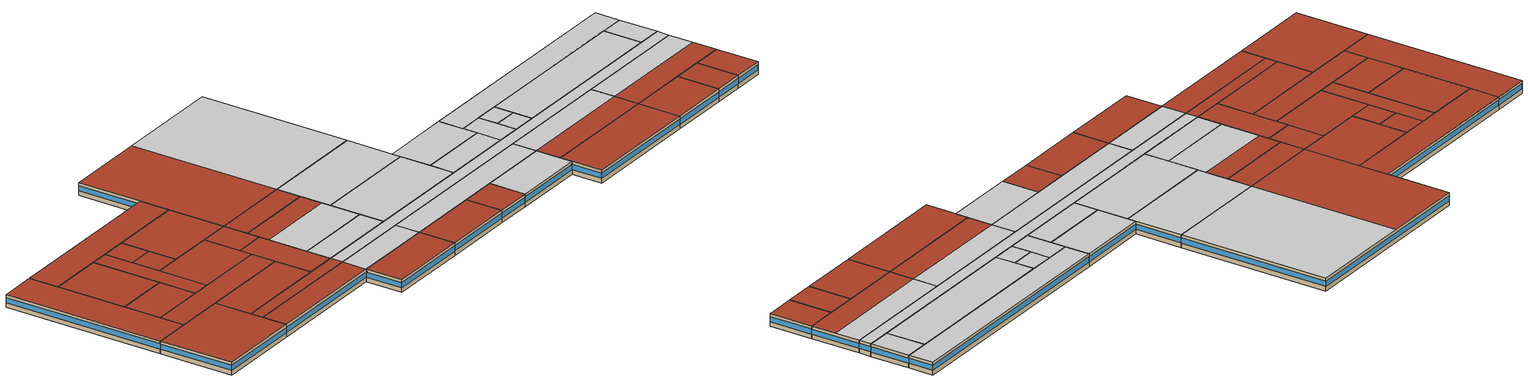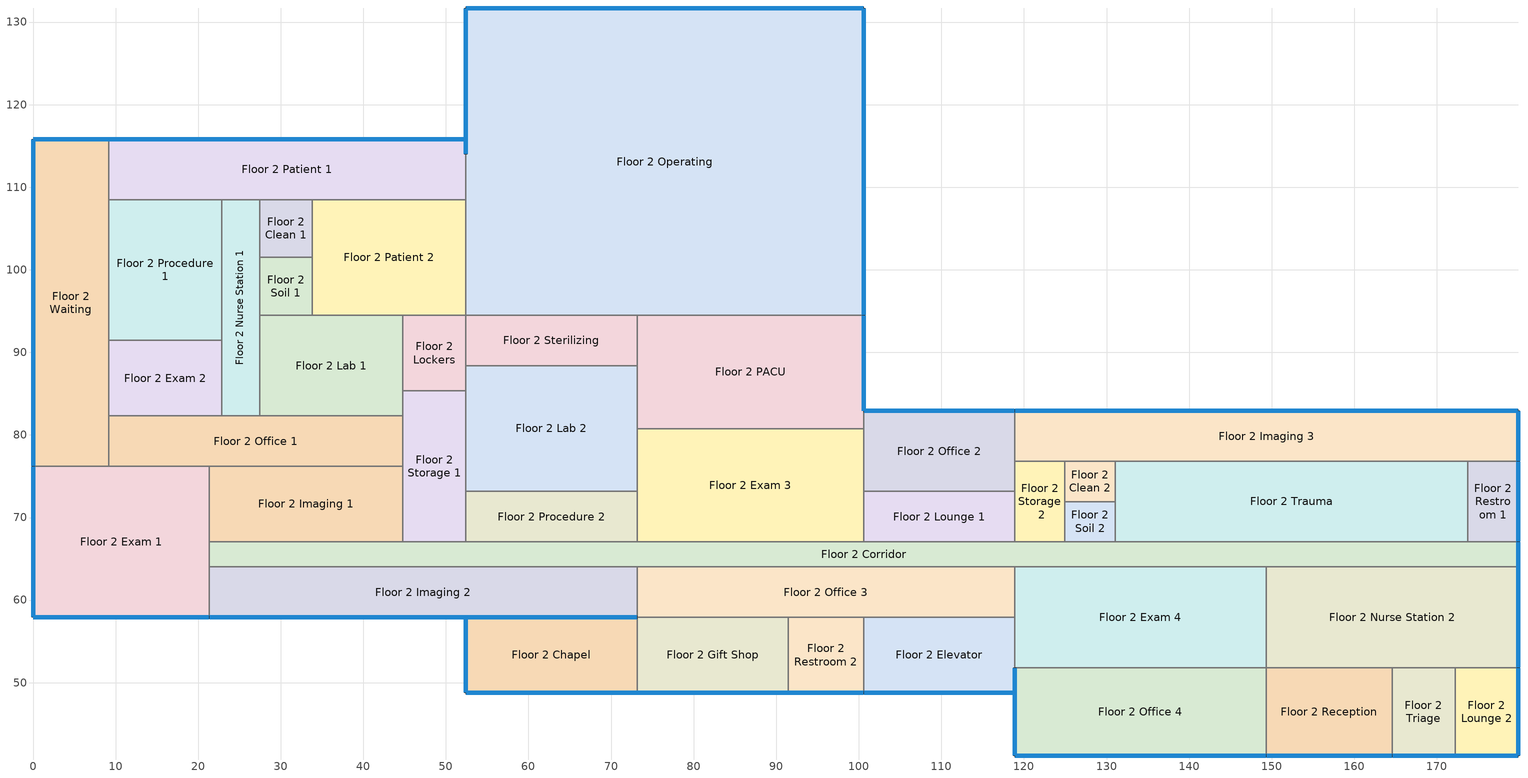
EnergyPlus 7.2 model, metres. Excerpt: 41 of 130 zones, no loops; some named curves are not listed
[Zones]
Floor 2 Chapel
 floor adiabatic (INT-FLOOR-TOPSIDE): 73.15,57.91 73.15,48.77 52.43,48.77 52.43,57.91 z3.05
 wall outside (Steel-Framed_R-13 + R-3.8 ci_Ext-wall): 52.43,57.91 52.43,48.77 73.15,48.77 z3.05:6.1
 wall adiabatic (Standard_Int-Wall): 73.15,48.77 73.15,57.91 52.43,57.91 z3.05:6.1
 window (std_window_UValue_3.237_SHGC_0.39_VT_0.495): 52.48,48.77 73.1,48.77 z4.15:5.37
 window (std_window_UValue_3.237_SHGC_0.39_VT_0.495_west): 52.43,57.86 52.43,48.82 z4.15:5.38
 roof outside (IEAD_R-15 ci_Roof): 52.43,57.91 52.43,48.77 73.15,48.77 73.15,57.91 z6.1
Floor 2 Clean 1
 floor adiabatic (INT-FLOOR-TOPSIDE): 33.83,108.51 33.83,101.5 27.43,101.5 27.43,108.51 z3.05
 wall adiabatic (Standard_Int-Wall): 33.83,108.51 27.43,108.51 27.43,101.5 33.83,101.5 33.83,108.51 z3.05:6.1
 roof outside (IEAD_R-15 ci_Roof): 27.43,108.51 27.43,101.5 33.83,101.5 33.83,108.51 z6.1
Floor 2 Clean 2
 floor adiabatic (INT-FLOOR-TOPSIDE): 131.06,76.81 131.06,71.93 124.97,71.93 124.97,76.81 z3.05
 wall adiabatic (Standard_Int-Wall): 131.06,76.81 124.97,76.81 124.97,71.93 131.06,71.93 131.06,76.81 z3.05:6.1
 ceiling adiabatic (INT-FLOOR-UNDERSIDE): 124.97,76.81 124.97,71.93 131.06,71.93 131.06,76.81 z6.1
Floor 2 Corridor
 floor adiabatic (INT-FLOOR-TOPSIDE): 179.83,67.06 179.83,64.01 21.34,64.01 21.34,67.06 z3.05
 wall outside (Steel-Framed_R-13 + R-3.8 ci_Ext-wall): 179.83,64.01 179.83,67.06 z3.05:6.1
 wall adiabatic (Standard_Int-Wall): 179.83,67.06 21.34,67.06 21.34,64.01 179.83,64.01 z3.05:6.1
 window (std_window_UValue_3.237_SHGC_0.39_VT_0.495_east): 179.83,64.06 179.83,67.01 z4.15:5.41
 ceiling adiabatic (INT-FLOOR-UNDERSIDE): 52.43,67.06 52.43,64.01 179.83,64.01 179.83,67.06 z6.1
 roof outside (IEAD_R-15 ci_Roof): 21.34,67.06 21.34,64.01 52.43,64.01 52.43,67.06 z6.1
Floor 2 Elevator
 floor adiabatic (INT-FLOOR-TOPSIDE): 118.87,57.91 118.87,48.77 100.58,48.77 100.58,57.91 z3.05
 wall outside (Steel-Framed_R-13 + R-3.8 ci_Ext-wall): 100.58,48.77 118.87,48.77 z3.05:6.1
 wall adiabatic (Standard_Int-Wall): 118.87,48.77 118.87,57.91 100.58,57.91 100.58,48.77 z3.05:6.1
 window (std_window_UValue_3.237_SHGC_0.39_VT_0.495): 100.63,48.77 118.82,48.77 z4.15:5.37
 ceiling adiabatic (INT-FLOOR-UNDERSIDE): 100.58,57.91 100.58,48.77 118.87,48.77 118.87,57.91 z6.1
Floor 2 Exam 1
 floor adiabatic (INT-FLOOR-TOPSIDE): 21.34,76.2 21.34,57.91 0,57.91 0,76.2 z3.05
 wall outside (Steel-Framed_R-13 + R-3.8 ci_Ext-wall): 0,76.2 0,57.91 21.34,57.91 z3.05:6.1
 wall adiabatic (Standard_Int-Wall): 21.34,57.91 21.34,76.2 0,76.2 z3.05:6.1
 window (std_window_UValue_3.237_SHGC_0.39_VT_0.495_west): 0,76.15 0,57.96 z4.15:5.37
 window (std_window_UValue_3.237_SHGC_0.39_VT_0.495): 0.05,57.91 21.29,57.91 z4.15:5.37
 roof outside (IEAD_R-15 ci_Roof): 0,76.2 0,57.91 21.34,57.91 21.34,76.2 z6.1
Floor 2 Exam 2
 floor adiabatic (INT-FLOOR-TOPSIDE): 22.86,91.44 22.86,82.3 9.14,82.3 9.14,91.44 z3.05
 wall adiabatic (Standard_Int-Wall): 22.86,82.3 22.86,91.44 9.14,91.44 9.14,82.3 22.86,82.3 z3.05:6.1
 roof outside (IEAD_R-15 ci_Roof): 9.14,91.44 9.14,82.3 22.86,82.3 22.86,91.44 z6.1
Floor 2 Exam 3
 floor adiabatic (INT-FLOOR-TOPSIDE): 100.58,80.77 100.58,67.06 73.15,67.06 73.15,80.77 z3.05
 wall adiabatic (Standard_Int-Wall): 73.15,67.06 100.58,67.06 100.58,80.77 73.15,80.77 73.15,67.06 z3.05:6.1
 ceiling adiabatic (INT-FLOOR-UNDERSIDE): 73.15,80.77 73.15,67.06 100.58,67.06 100.58,80.77 z6.1
Floor 2 Exam 4
 floor adiabatic (INT-FLOOR-TOPSIDE): 149.35,64.01 149.35,51.82 118.87,51.82 118.87,64.01 z3.05
 wall adiabatic (Standard_Int-Wall): 118.87,51.82 149.35,51.82 149.35,64.01 118.87,64.01 118.87,51.82 z3.05:6.1
 ceiling adiabatic (INT-FLOOR-UNDERSIDE): 118.87,64.01 118.87,57.91 149.35,57.91 149.35,64.01 z6.1
 roof outside (IEAD_R-15 ci_Roof): 118.87,57.91 118.87,51.82 149.35,51.82 149.35,57.91 z6.1
Floor 2 Gift Shop
 floor adiabatic (INT-FLOOR-TOPSIDE): 91.44,57.91 91.44,48.77 73.15,48.77 73.15,57.91 z3.05
 wall outside (Steel-Framed_R-13 + R-3.8 ci_Ext-wall): 73.15,48.77 91.44,48.77 z3.05:6.1
 wall adiabatic (Standard_Int-Wall): 91.44,48.77 91.44,57.91 73.15,57.91 73.15,48.77 z3.05:6.1
 window (std_window_UValue_3.237_SHGC_0.39_VT_0.495): 73.2,48.77 91.39,48.77 z4.15:5.37
 roof outside (IEAD_R-15 ci_Roof): 73.15,57.91 73.15,48.77 91.44,48.77 91.44,57.91 z6.1
Floor 2 Imaging 1
 floor adiabatic (INT-FLOOR-TOPSIDE): 44.81,76.2 44.81,67.06 21.34,67.06 21.34,76.2 z3.05
 wall adiabatic (Standard_Int-Wall): 21.34,67.06 44.81,67.06 44.81,76.2 21.34,76.2 21.34,67.06 z3.05:6.1
 roof outside (IEAD_R-15 ci_Roof): 21.34,76.2 21.34,67.06 44.81,67.06 44.81,76.2 z6.1
Floor 2 Imaging 2
 floor adiabatic (INT-FLOOR-TOPSIDE): 73.15,64.01 73.15,57.91 21.34,57.91 21.34,64.01 z3.05
 wall outside (Steel-Framed_R-13 + R-3.8 ci_Ext-wall): 21.34,57.91 73.15,57.91 z3.05:6.1
 wall adiabatic (Standard_Int-Wall): 73.15,57.91 73.15,64.01 21.34,64.01 21.34,57.91 z3.05:6.1
 window (std_window_UValue_3.237_SHGC_0.39_VT_0.495): 21.39,57.91 73.1,57.91 z4.15:5.37
 ceiling adiabatic (INT-FLOOR-UNDERSIDE): 52.43,64.01 52.43,57.91 73.15,57.91 73.15,64.01 z6.1
 roof outside (IEAD_R-15 ci_Roof): 21.34,64.01 21.34,57.91 52.43,57.91 52.43,64.01 z6.1
Floor 2 Imaging 3
 floor adiabatic (INT-FLOOR-TOPSIDE): 179.83,82.91 179.83,76.81 118.87,76.81 118.87,82.91 z3.05
 wall outside (Steel-Framed_R-13 + R-3.8 ci_Ext-wall): 179.83,76.81 179.83,82.91 118.87,82.91 z3.05:6.1
 wall adiabatic (Standard_Int-Wall): 118.87,82.91 118.87,76.81 179.83,76.81 z3.05:6.1
 window (std_window_UValue_3.237_SHGC_0.49_VT_0.622): 179.78,82.91 118.92,82.91 z4.15:5.37
 window (std_window_UValue_3.237_SHGC_0.39_VT_0.495_east): 179.83,76.86 179.83,82.86 z4.15:5.39
 ceiling adiabatic (INT-FLOOR-UNDERSIDE): 118.87,82.91 118.87,76.81 179.83,76.81 179.83,82.91 z6.1
Floor 2 Lab 1
 floor adiabatic (INT-FLOOR-TOPSIDE): 44.81,94.49 44.81,82.3 27.43,82.3 27.43,94.49 z3.05
 wall adiabatic (Standard_Int-Wall): 44.81,82.3 44.81,94.49 27.43,94.49 27.43,82.3 44.81,82.3 z3.05:6.1
 roof outside (IEAD_R-15 ci_Roof): 27.43,94.49 27.43,82.3 44.81,82.3 44.81,94.49 z6.1
Floor 2 Lab 2
 floor adiabatic (INT-FLOOR-TOPSIDE): 73.15,88.39 73.15,73.15 52.43,73.15 52.43,88.39 z3.05
 wall adiabatic (Standard_Int-Wall): 52.43,73.15 73.15,73.15 73.15,88.39 52.43,88.39 52.43,73.15 z3.05:6.1
 ceiling adiabatic (INT-FLOOR-UNDERSIDE): 52.43,82.91 52.43,73.15 73.15,73.15 73.15,82.91 z6.1
 roof outside (IEAD_R-15 ci_Roof): 52.43,88.39 52.43,82.91 73.15,82.91 73.15,88.39 z6.1
Floor 2 Lockers
 floor adiabatic (INT-FLOOR-TOPSIDE): 52.43,94.49 52.43,85.34 44.81,85.34 44.81,94.49 z3.05
 wall adiabatic (Standard_Int-Wall): 44.81,85.34 52.43,85.34 52.43,94.49 44.81,94.49 44.81,85.34 z3.05:6.1
 roof outside (IEAD_R-15 ci_Roof): 44.81,94.49 44.81,85.34 52.43,85.34 52.43,94.49 z6.1
Floor 2 Lounge 1
 floor adiabatic (INT-FLOOR-TOPSIDE): 118.87,73.15 118.87,67.06 100.58,67.06 100.58,73.15 z3.05
 wall adiabatic (Standard_Int-Wall): 118.87,73.15 100.58,73.15 100.58,67.06 118.87,67.06 118.87,73.15 z3.05:6.1
 ceiling adiabatic (INT-FLOOR-UNDERSIDE): 100.58,73.15 100.58,67.06 118.87,67.06 118.87,73.15 z6.1
Floor 2 Lounge 2
 floor adiabatic (INT-FLOOR-TOPSIDE): 179.83,51.82 179.83,41.15 172.21,41.15 172.21,51.82 z3.05
 wall outside (Steel-Framed_R-13 + R-3.8 ci_Ext-wall): 172.21,41.15 179.83,41.15 179.83,51.82 z3.05:6.1
 wall adiabatic (Standard_Int-Wall): 179.83,51.82 172.21,51.82 172.21,41.15 z3.05:6.1
 window (std_window_UValue_3.237_SHGC_0.39_VT_0.495_east): 179.83,41.2 179.83,51.77 z4.15:5.38
 window (std_window_UValue_3.237_SHGC_0.39_VT_0.495): 172.26,41.15 179.78,41.15 z4.15:5.38
 roof outside (IEAD_R-15 ci_Roof): 172.21,51.82 172.21,41.15 179.83,41.15 179.83,51.82 z6.1
Floor 2 Nurse Station 1
 floor adiabatic (INT-FLOOR-TOPSIDE): 27.43,108.51 27.43,82.3 22.86,82.3 22.86,108.51 z3.05
 wall adiabatic (Standard_Int-Wall): 27.43,82.3 27.43,108.51 22.86,108.51 22.86,82.3 27.43,82.3 z3.05:6.1
 roof outside (IEAD_R-15 ci_Roof): 22.86,108.51 22.86,82.3 27.43,82.3 27.43,108.51 z6.1
Floor 2 Nurse Station 2
 floor adiabatic (INT-FLOOR-TOPSIDE): 179.83,64.01 179.83,51.82 149.35,51.82 149.35,64.01 z3.05
 wall outside (Steel-Framed_R-13 + R-3.8 ci_Ext-wall): 179.83,51.82 179.83,64.01 z3.05:6.1
 wall adiabatic (Standard_Int-Wall): 179.83,64.01 149.35,64.01 149.35,51.82 179.83,51.82 z3.05:6.1
 window (std_window_UValue_3.237_SHGC_0.39_VT_0.495_east): 179.83,51.87 179.83,63.96 z4.15:5.38
 ceiling adiabatic (INT-FLOOR-UNDERSIDE): 149.35,64.01 149.35,57.91 179.83,57.91 179.83,64.01 z6.1
 roof outside (IEAD_R-15 ci_Roof): 149.35,57.91 149.35,51.82 179.83,51.82 179.83,57.91 z6.1
Floor 2 Office 1
 floor adiabatic (INT-FLOOR-TOPSIDE): 44.81,82.3 44.81,76.2 9.14,76.2 9.14,82.3 z3.05
 wall adiabatic (Standard_Int-Wall): 44.81,82.3 9.14,82.3 9.14,76.2 44.81,76.2 44.81,82.3 z3.05:6.1
 roof outside (IEAD_R-15 ci_Roof): 9.14,82.3 9.14,76.2 44.81,76.2 44.81,82.3 z6.1
Floor 2 Office 2
 floor adiabatic (INT-FLOOR-TOPSIDE): 118.87,82.91 118.87,73.15 100.58,73.15 100.58,82.91 z3.05
 wall outside (Steel-Framed_R-13 + R-3.8 ci_Ext-wall): 118.87,82.91 100.58,82.91 z3.05:6.1
 wall adiabatic (Standard_Int-Wall): 100.58,82.91 100.58,73.15 118.87,73.15 118.87,82.91 z3.05:6.1
 window (std_window_UValue_3.237_SHGC_0.49_VT_0.622): 118.82,82.91 100.63,82.91 z4.15:5.37
 ceiling adiabatic (INT-FLOOR-UNDERSIDE): 100.58,82.91 100.58,73.15 118.87,73.15 118.87,82.91 z6.1
Floor 2 Office 3
 floor adiabatic (INT-FLOOR-TOPSIDE): 118.87,64.01 118.87,57.91 73.15,57.91 73.15,64.01 z3.05
 wall adiabatic (Standard_Int-Wall): 118.87,64.01 73.15,64.01 73.15,57.91 118.87,57.91 118.87,64.01 z3.05:6.1
 ceiling adiabatic (INT-FLOOR-UNDERSIDE): 73.15,64.01 73.15,57.91 118.87,57.91 118.87,64.01 z6.1
Floor 2 Office 4
 floor adiabatic (INT-FLOOR-TOPSIDE): 149.35,51.82 149.35,41.15 118.87,41.15 118.87,51.82 z3.05
 wall outside (Steel-Framed_R-13 + R-3.8 ci_Ext-wall): 118.87,51.82 118.87,41.15 149.35,41.15 z3.05:6.1
 wall adiabatic (Standard_Int-Wall): 149.35,41.15 149.35,51.82 118.87,51.82 z3.05:6.1
 window (std_window_UValue_3.237_SHGC_0.39_VT_0.495_west): 118.87,51.77 118.87,41.2 z4.15:5.38
 window (std_window_UValue_3.237_SHGC_0.39_VT_0.495): 118.92,41.15 149.3,41.15 z4.15:5.37
 roof outside (IEAD_R-15 ci_Roof): 118.87,51.82 118.87,41.15 149.35,41.15 149.35,51.82 z6.1
Floor 2 Operating
 floor adiabatic (INT-FLOOR-TOPSIDE): 100.58,131.67 100.58,94.49 52.43,94.49 52.43,131.67 z3.05
 wall outside (Steel-Framed_R-13 + R-3.8 ci_Ext-wall): 100.58,94.49 100.58,131.67 52.43,131.67 52.43,114 z3.05:6.1
 wall adiabatic (Standard_Int-Wall): 52.43,114 52.43,94.49 100.58,94.49 z3.05:6.1
 window (std_window_UValue_3.237_SHGC_0.39_VT_0.495_west): 52.43,131.62 52.43,114.05 z4.15:5.37
 window (std_window_UValue_3.237_SHGC_0.39_VT_0.495_east): 100.58,94.54 100.58,131.62 z4.15:5.37
 window (std_window_UValue_3.237_SHGC_0.49_VT_0.622): 100.53,131.67 52.48,131.67 z4.15:5.37
 ceiling adiabatic (INT-FLOOR-UNDERSIDE): 73.15,131.67 73.15,94.49 100.58,94.49 100.58,131.67 z6.1
 roof outside (IEAD_R-15 ci_Roof): 52.43,131.67 52.43,94.49 73.15,94.49 73.15,131.67 z6.1
Floor 2 PACU
 floor adiabatic (INT-FLOOR-TOPSIDE): 100.58,94.49 100.58,80.77 73.15,80.77 73.15,94.49 z3.05
 wall outside (Steel-Framed_R-13 + R-3.8 ci_Ext-wall): 100.58,82.91 100.58,94.49 z3.05:6.1
 wall adiabatic (Standard_Int-Wall): 100.58,94.49 73.15,94.49 73.15,80.77 100.58,80.77 100.58,82.91 z3.05:6.1
 window (std_window_UValue_3.237_SHGC_0.39_VT_0.495_east): 100.58,82.96 100.58,94.44 z4.15:5.38
 ceiling adiabatic (INT-FLOOR-UNDERSIDE): 73.15,94.49 73.15,80.77 100.58,80.77 100.58,94.49 z6.1
Floor 2 Patient 1
 floor adiabatic (INT-FLOOR-TOPSIDE): 52.43,115.82 52.43,108.51 9.14,108.51 9.14,115.82 z3.05
 wall outside (Steel-Framed_R-13 + R-3.8 ci_Ext-wall): 52.43,115.82 9.14,115.82 z3.05:6.1
 wall adiabatic (Standard_Int-Wall): 9.14,115.82 9.14,108.51 52.43,108.51 52.43,115.82 z3.05:6.1
 window (std_window_UValue_3.237_SHGC_0.49_VT_0.622): 52.38,115.82 9.19,115.82 z4.15:5.37
 roof outside (IEAD_R-15 ci_Roof): 9.14,115.82 9.14,108.51 52.43,108.51 52.43,115.82 z6.1
Floor 2 Patient 2
 floor adiabatic (INT-FLOOR-TOPSIDE): 52.43,108.51 52.43,94.49 33.83,94.49 33.83,108.51 z3.05
 wall adiabatic (Standard_Int-Wall): 33.83,108.51 33.83,94.49 52.43,94.49 52.43,108.51 33.83,108.51 z3.05:6.1
 roof outside (IEAD_R-15 ci_Roof): 33.83,108.51 33.83,94.49 52.43,94.49 52.43,108.51 z6.1
Floor 2 Procedure 1
 floor adiabatic (INT-FLOOR-TOPSIDE): 22.86,108.51 22.86,91.44 9.14,91.44 9.14,108.51 z3.05
 wall adiabatic (Standard_Int-Wall): 9.14,108.51 9.14,91.44 22.86,91.44 22.86,108.51 9.14,108.51 z3.05:6.1
 roof outside (IEAD_R-15 ci_Roof): 9.14,108.51 9.14,91.44 22.86,91.44 22.86,108.51 z6.1
Floor 2 Procedure 2
 floor adiabatic (INT-FLOOR-TOPSIDE): 73.15,73.15 73.15,67.06 52.43,67.06 52.43,73.15 z3.05
 wall adiabatic (Standard_Int-Wall): 73.15,73.15 52.43,73.15 52.43,67.06 73.15,67.06 73.15,73.15 z3.05:6.1
 ceiling adiabatic (INT-FLOOR-UNDERSIDE): 52.43,73.15 52.43,67.06 73.15,67.06 73.15,73.15 z6.1
Floor 2 Reception
 floor adiabatic (INT-FLOOR-TOPSIDE): 164.59,51.82 164.59,41.15 149.35,41.15 149.35,51.82 z3.05
 wall outside (Steel-Framed_R-13 + R-3.8 ci_Ext-wall): 149.35,41.15 164.59,41.15 z3.05:6.1
 wall adiabatic (Standard_Int-Wall): 164.59,41.15 164.59,51.82 149.35,51.82 149.35,41.15 z3.05:6.1
 window (std_window_UValue_3.237_SHGC_0.39_VT_0.495): 149.4,41.15 164.54,41.15 z4.15:5.38
 roof outside (IEAD_R-15 ci_Roof): 149.35,51.82 149.35,41.15 164.59,41.15 164.59,51.82 z6.1
Floor 2 Restroom 1
 floor adiabatic (INT-FLOOR-TOPSIDE): 179.83,76.81 179.83,67.06 173.74,67.06 173.74,76.81 z3.05
 wall outside (Steel-Framed_R-13 + R-3.8 ci_Ext-wall): 179.83,67.06 179.83,76.81 z3.05:6.1
 wall adiabatic (Standard_Int-Wall): 179.83,76.81 173.74,76.81 173.74,67.06 179.83,67.06 z3.05:6.1
 window (std_window_UValue_3.237_SHGC_0.39_VT_0.495_east): 179.83,67.11 179.83,76.76 z4.15:5.38
 ceiling adiabatic (INT-FLOOR-UNDERSIDE): 173.74,76.81 173.74,67.06 179.83,67.06 179.83,76.81 z6.1
Floor 2 Restroom 2
 floor adiabatic (INT-FLOOR-TOPSIDE): 100.58,57.91 100.58,48.77 91.44,48.77 91.44,57.91 z3.05
 wall outside (Steel-Framed_R-13 + R-3.8 ci_Ext-wall): 91.44,48.77 100.58,48.77 z3.05:6.1
 wall adiabatic (Standard_Int-Wall): 100.58,48.77 100.58,57.91 91.44,57.91 91.44,48.77 z3.05:6.1
 window (std_window_UValue_3.237_SHGC_0.39_VT_0.495): 91.49,48.77 100.53,48.77 z4.15:5.38
 roof outside (IEAD_R-15 ci_Roof): 91.44,57.91 91.44,48.77 100.58,48.77 100.58,57.91 z6.1
Floor 2 Soil 1
 floor adiabatic (INT-FLOOR-TOPSIDE): 33.83,101.5 33.83,94.49 27.43,94.49 27.43,101.5 z3.05
 wall adiabatic (Standard_Int-Wall): 33.83,101.5 27.43,101.5 27.43,94.49 33.83,94.49 33.83,101.5 z3.05:6.1
 roof outside (IEAD_R-15 ci_Roof): 27.43,101.5 27.43,94.49 33.83,94.49 33.83,101.5 z6.1
Floor 2 Soil 2
 floor adiabatic (INT-FLOOR-TOPSIDE): 131.06,71.93 131.06,67.06 124.97,67.06 124.97,71.93 z3.05
 wall adiabatic (Standard_Int-Wall): 131.06,71.93 124.97,71.93 124.97,67.06 131.06,67.06 131.06,71.93 z3.05:6.1
 ceiling adiabatic (INT-FLOOR-UNDERSIDE): 124.97,71.93 124.97,67.06 131.06,67.06 131.06,71.93 z6.1
Floor 2 Sterilizing
 floor adiabatic (INT-FLOOR-TOPSIDE): 73.15,94.49 73.15,88.39 52.43,88.39 52.43,94.49 z3.05
 wall adiabatic (Standard_Int-Wall): 73.15,94.49 52.43,94.49 52.43,88.39 73.15,88.39 73.15,94.49 z3.05:6.1
 roof outside (IEAD_R-15 ci_Roof): 52.43,94.49 52.43,88.39 73.15,88.39 73.15,94.49 z6.1
Floor 2 Storage 1
 floor adiabatic (INT-FLOOR-TOPSIDE): 52.43,85.34 52.43,67.06 44.81,67.06 44.81,85.34 z3.05
 wall adiabatic (Standard_Int-Wall): 52.43,67.06 52.43,85.34 44.81,85.34 44.81,67.06 52.43,67.06 z3.05:6.1
 roof outside (IEAD_R-15 ci_Roof): 44.81,85.34 44.81,67.06 52.43,67.06 52.43,85.34 z6.1
Floor 2 Storage 2
 floor adiabatic (INT-FLOOR-TOPSIDE): 124.97,76.81 124.97,67.06 118.87,67.06 118.87,76.81 z3.05
 wall adiabatic (Standard_Int-Wall): 124.97,76.81 118.87,76.81 118.87,67.06 124.97,67.06 124.97,76.81 z3.05:6.1
 ceiling adiabatic (INT-FLOOR-UNDERSIDE): 118.87,76.81 118.87,67.06 124.97,67.06 124.97,76.81 z6.1
Floor 2 Trauma
 floor adiabatic (INT-FLOOR-TOPSIDE): 173.74,76.81 173.74,67.06 131.06,67.06 131.06,76.81 z3.05
 wall adiabatic (Standard_Int-Wall): 131.06,76.81 131.06,67.06 173.74,67.06 173.74,76.81 131.06,76.81 z3.05:6.1
 ceiling adiabatic (INT-FLOOR-UNDERSIDE): 131.06,76.81 131.06,67.06 173.74,67.06 173.74,76.81 z6.1
Floor 2 Triage
 floor adiabatic (INT-FLOOR-TOPSIDE): 172.21,51.82 172.21,41.15 164.59,41.15 164.59,51.82 z3.05
 wall outside (Steel-Framed_R-13 + R-3.8 ci_Ext-wall): 164.59,41.15 172.21,41.15 z3.05:6.1
 wall adiabatic (Standard_Int-Wall): 172.21,41.15 172.21,51.82 164.59,51.82 164.59,41.15 z3.05:6.1
 window (std_window_UValue_3.237_SHGC_0.39_VT_0.495): 164.64,41.15 172.16,41.15 z4.15:5.38
 roof outside (IEAD_R-15 ci_Roof): 164.59,51.82 164.59,41.15 172.21,41.15 172.21,51.82 z6.1
Floor 2 Waiting
 floor adiabatic (INT-FLOOR-TOPSIDE): 9.14,115.82 9.14,76.2 0,76.2 0,115.82 z3.05
 wall outside (Steel-Framed_R-13 + R-3.8 ci_Ext-wall): 9.14,115.82 0,115.82 0,76.2 z3.05:6.1
 wall adiabatic (Standard_Int-Wall): 0,76.2 9.14,76.2 9.14,115.82 z3.05:6.1
 window (std_window_UValue_3.237_SHGC_0.49_VT_0.622): 9.09,115.82 0.05,115.82 z4.15:5.38
 window (std_window_UValue_3.237_SHGC_0.39_VT_0.495_west): 0,115.77 0,76.25 z4.15:5.37
 roof outside (IEAD_R-15 ci_Roof): 0,115.82 0,76.2 9.14,76.2 9.14,115.82 z6.1
[Building]
Large Hospital TSD Baseline Model: North Axis {deg}=0; Terrain=City; Loads Convergence Tolerance Value=0.04; Temperature Convergence Tolerance Value {deltaC}=0.2; Solar Distribution=FullInteriorAndExterior; Maximum Number of Warmup Days=25; Minimum Number of Warmup Days=6
[Site:Location]
USA IL-CHICAGO-OHARE: Latitude {deg}=41.77; Longitude {deg}=-87.75; Time Zone {hr}=-6; Elevation {m}=190
[Site:GroundTemperature:BuildingSurface]
19.527, 19.502, 19.536, 19.598, 20.002, 21.64, 22.225, 22.375, 21.449, 20.121, 19.802, 19.633
[Site:WaterMainsTemperature]
Calculation Method=CORRELATION; Annual Average Outdoor Air Temperature {C}=9.69; Maximum Difference In Monthly Average Outdoor Air Temperatures {deltaC}=28.1
[SizingPeriod:DesignDay] Day of Month=21; Humidity Condition Type=Wetbulb; Barometric Pressure {Pa}=99063; Rain Indicator=No; Snow Indicator=No; Daylight Saving Time Indicator=No; Solar Model Indicator=ASHRAEClearSky
Name | Month | Day Type | Maximum Dry-Bulb Temperature {C} | Daily Dry-Bulb Temperature Range {deltaC} | Wetbulb or DewPoint at Maximum Dry-Bulb {C} | Wind Speed {m/s} | Wind Direction {deg} | Sky Clearness
CHICAGO Ann Htg 99.6% Condns DB | 1 | WinterDesignDay | -20.6 | 0 | -20.6 | 4.9 | 270 | 0
CHICAGO Ann Clg .4% Condns DB=>MWB | 7 | SummerDesignDay | 33.2 | 10.7 | 23.8 | 5.3 | 230 | 1
CHICAGO Ann Clg .4% Condns WB=>MDB | 7 | SummerDesignDay | 31.2 | 10.7 | 25.5 | 5.3 | 230 | 1
[WindowMaterial:Glazing] Optical Data Type=SpectralAverage; Thickness {m}=0.003; Infrared Transmittance at Normal Incidence=0; Front Side Infrared Hemispherical Emissivity=0.9; Back Side Infrared Hemispherical Emissivity=0.9; Conductivity {W/m-K}=0.0199; Dirt Correction Factor for Solar and Visible Transmittance=1; Solar Diffusing=No
Name | Solar Transmittance at Normal Incidence | Front Side Solar Reflectance at Normal Incidence | Back Side Solar Reflectance at Normal Incidence | Visible Transmittance at Normal Incidence | Front Side Visible Reflectance at Normal Incidence | Back Side Visible Reflectance at Normal Incidence
Theoretical Glass [131] | 0.3832 | 0.5668 | 0.5668 | 0.495 | 0.455 | 0.455
Theoretical Glass [132] | 0.4826 | 0.4674 | 0.4674 | 0.6216 | 0.3284 | 0.3284
[Material] Thermal Absorptance=0.9
Name | Roughness | Thickness {m} | Conductivity {W/m-K} | Density {kg/m3} | Specific Heat {J/kg-K} | Solar Absorptance | Visible Absorptance
Roof Membrane | VeryRough | 0.0095 | 0.16 | 1121.29 | 1460 | 0.7 | 0.7
Roof Insulation | MediumRough | 0.125 | 0.049 | 265 | 836.8 | 0.7 | 0.7
Metal Decking | MediumSmooth | 0.0015 | 45.006 | 7680 | 418.4 | 0.7 | 0.3
GP01 1/2 GYPSUM | Smooth | 0.0127 | 0.16 | 800 | 1090 | 0.7 | 0.5
Wall Insulation [6] | MediumRough | 0.0678 | 0.045 | 265 | 836.8 | 0.7 | 0.7
1/2IN Gypsum | Smooth | 0.0127 | 0.16 | 784.9 | 830 | 0.92 | 0.92
Std Wood 6inch | MediumSmooth | 0.15 | 0.12 | 540 | 1210 | 0.7 | 0.7
Std MAT-CC05 4  MW CONCRETE | Rough | 0.1 | 0.858 | 1968 | 836.8 | 0.7 | 0.2
[Material:NoMass] Thermal Absorptance=0.9; Solar Absorptance=0.7
Name | Roughness | Thermal Resistance {m2-K/W} | Visible Absorptance
MAT-SHEATH | Rough | 0.3626 | 0.7
Std CP02 CARPET PAD | VeryRough | 0.21648 | 0.8
[Construction]
InteriorFurnishings: Std Wood 6inch
INT-FLOOR-TOPSIDE: Std MAT-CC05 4  MW CONCRETE, Std CP02 CARPET PAD
INT-FLOOR-UNDERSIDE: Std CP02 CARPET PAD, Std MAT-CC05 4  MW CONCRETE
std_window_UValue_3.237_SHGC_0.39_VT_0.495; std_window_UValue_3.237_SHGC_0.39_VT_0.495_east; std_window_UValue_3.237_SHGC_0.39_VT_0.495_west: Theoretical Glass [131]
std_window_UValue_3.237_SHGC_0.49_VT_0.622: Theoretical Glass [132]
IEAD_R-15 ci_Roof: Roof Membrane, Roof Insulation, Metal Decking
Standard_Int-Wall: GP01 1/2 GYPSUM, GP01 1/2 GYPSUM
Steel-Framed_R-13 + R-3.8 ci_Ext-wall: MAT-SHEATH, Wall Insulation [6], 1/2IN Gypsum
[Zone] Type=1; Multiplier=1; Ceiling Height {m}=AutoCalculate; Floor Area {m2}=autocalculate; Part of Total Floor Area=Yes
Name | Volume {m3}
Floor 2 Chapel | 577.6637
Floor 2 Clean 1; Floor 2 Soil 1 | 136.7704
Floor 2 Clean 2; Floor 2 Soil 2 | 90.6139
Floor 2 Corridor | 1472.48
Floor 2 Elevator; Floor 2 Gift Shop | 509.7032
Floor 2 Exam 1 | 1189.31
Floor 2 Exam 2 | 382.2774
Floor 2 Exam 3; Floor 2 PACU | 1146.83
Floor 2 Exam 4; Floor 2 Imaging 3; Floor 2 Nurse Station 2 | 1132.67
Floor 2 Imaging 1 | 654.1192
Floor 2 Imaging 2; Floor 2 Lab 2 | 962.7728
Floor 2 Lab 1 | 645.6241
Floor 2 Lockers | 212.3763
Floor 2 Lounge 1 | 339.8022
Floor 2 Lounge 2; Floor 2 Triage | 247.7724
Floor 2 Nurse Station 1 | 365.2873
Floor 2 Office 1 | 662.6142
Floor 2 Office 2 | 543.6835
Floor 2 Office 3 | 849.5054
Floor 2 Office 4 | 991.0896
Floor 2 Operating | 5458.36
Floor 2 Patient 1 | 965.0381
Floor 2 Patient 2 | 794.5707
Floor 2 Procedure 1 | 713.5845
Floor 2 Procedure 2; Floor 2 Sterilizing | 385.1091
Floor 2 Reception | 495.5448
Floor 2 Restroom 1; Floor 2 Storage 2 | 181.2278
Floor 2 Restroom 2 | 254.8516
Floor 2 Storage 1 | 424.7527
Floor 2 Trauma | 1268.59
Floor 2 Waiting | 1104.36
[InternalMass] Construction=InteriorFurnishings
Name | Zone | Surface Area {m2}
Floor 2 Chapel Internal Mass | Floor 2 Chapel | 379.0444
Floor 2 Clean 1 Internal Mass | Floor 2 Clean 1 | 89.7443
Floor 2 Clean 2 Internal Mass | Floor 2 Clean 2 | 59.4579
Floor 2 Corridor Internal Mass | Floor 2 Corridor | 966.1916
Floor 2 Elevator Internal Mass | Floor 2 Elevator | 334.4509
Floor 2 Exam 1 Internal Mass | Floor 2 Exam 1 | 780.3855
Floor 2 Exam 2 Internal Mass | Floor 2 Exam 2 | 250.8382
Floor 2 Exam 3 Internal Mass | Floor 2 Exam 3 | 752.5146
Floor 2 Exam 4 Internal Mass | Floor 2 Exam 4 | 743.2243
Floor 2 Gift Shop Internal Mass | Floor 2 Gift Shop | 334.4509
Floor 2 Imaging 1 Internal Mass | Floor 2 Imaging 1 | 429.212
Floor 2 Imaging 2 Internal Mass | Floor 2 Imaging 2 | 631.7407
Floor 2 Imaging 3 Internal Mass | Floor 2 Imaging 3 | 743.2243
Floor 2 Lab 1 Internal Mass | Floor 2 Lab 1 | 423.6379
Floor 2 Lab 2 Internal Mass | Floor 2 Lab 2 | 631.7407
Floor 2 Lockers Internal Mass | Floor 2 Lockers | 139.3546
Floor 2 Lounge 1 Internal Mass | Floor 2 Lounge 1 | 222.9673
Floor 2 Lounge 2 Internal Mass | Floor 2 Lounge 2 | 162.5803
Floor 2 Nurse Station 1 Internal Mass | Floor 2 Nurse Station 1 | 239.6898
Floor 2 Nurse Station 2 Internal Mass | Floor 2 Nurse Station 2 | 743.2243
Floor 2 Office 1 Internal Mass | Floor 2 Office 1 | 434.7862
Floor 2 Office 2 Internal Mass | Floor 2 Office 2 | 356.7477
Floor 2 Office 3 Internal Mass | Floor 2 Office 3 | 557.4182
Floor 2 Office 4 Internal Mass | Floor 2 Office 4 | 650.3213
Floor 2 Operating Internal Mass | Floor 2 Operating | 3581.6
Floor 2 PACU Internal Mass | Floor 2 PACU | 752.5146
Floor 2 Patient 1 Internal Mass | Floor 2 Patient 1 | 633.2271
Floor 2 Patient 2 Internal Mass | Floor 2 Patient 2 | 521.3719
Floor 2 Procedure 1 Internal Mass | Floor 2 Procedure 1 | 468.2313
Floor 2 Procedure 2 Internal Mass | Floor 2 Procedure 2 | 252.6963
Floor 2 Reception Internal Mass | Floor 2 Reception | 325.1606
Floor 2 Restroom 1 Internal Mass | Floor 2 Restroom 1 | 118.9159
Floor 2 Restroom 2 Internal Mass | Floor 2 Restroom 2 | 167.2255
Floor 2 Soil 1 Internal Mass | Floor 2 Soil 1 | 89.7443
Floor 2 Soil 2 Internal Mass | Floor 2 Soil 2 | 59.4579
Floor 2 Sterilizing Internal Mass | Floor 2 Sterilizing | 252.6963
Floor 2 Storage 1 Internal Mass | Floor 2 Storage 1 | 278.7091
Floor 2 Storage 2 Internal Mass | Floor 2 Storage 2 | 118.9159
Floor 2 Trauma Internal Mass | Floor 2 Trauma | 832.4112
Floor 2 Triage Internal Mass | Floor 2 Triage | 162.5803
Floor 2 Waiting Internal Mass | Floor 2 Waiting | 724.6437
[People] Number of People Calculation Method=People; Fraction Radiant=0.3; Sensible Heat Fraction=AUTOCALCULATE; Activity Level Schedule=ACTIVITY_SCH; Enable ASHRAE 55 Comfort Warnings=No; Mean Radiant Temperature Calculation Type=ZoneAveraged; Work Efficiency Schedule=WORK_EFF_SCH; Clothing Insulation Schedule=CLOTHING_SCH; Air Velocity Schedule=AIR_VELO_SCH; Thermal Comfort Model 1 Type=FANGER
Name | Zone or ZoneList | Number of People Schedule | Number of People
Floor 2 Chapel People | Floor 2 Chapel | BLDG_OCC_SCH_OFFICE | 10.1963
Floor 2 Clean 1 People | Floor 2 Clean 1 | BLDG_OCC_SCH_24_7 | 2.4141
Floor 2 Clean 2 People | Floor 2 Clean 2 | BLDG_OCC_SCH_24_7 | 1.5994
Floor 2 Elevator People | Floor 2 Elevator | BLDG_OCC_SCH_24_7 | 53.9971
Floor 2 Exam 1 People | Floor 2 Exam 1 | BLDG_OCC_SCH_OFFICE | 20.9924
Floor 2 Exam 2 People | Floor 2 Exam 2 | BLDG_OCC_SCH_OFFICE | 6.7475
Floor 2 Exam 3 People | Floor 2 Exam 3 | BLDG_OCC_SCH_OFFICE | 20.2426
Floor 2 Exam 4 People | Floor 2 Exam 4 | BLDG_OCC_SCH_OFFICE | 19.9927
Floor 2 Gift Shop People | Floor 2 Gift Shop | BLDG_OCC_SCH_OFFICE | 8.9967
Floor 2 Imaging 1 People | Floor 2 Imaging 1 | BLDG_OCC_SCH_24_7 | 11.5458
Floor 2 Imaging 2 People | Floor 2 Imaging 2 | BLDG_OCC_SCH_24_7 | 16.9938
Floor 2 Imaging 3 People | Floor 2 Imaging 3 | BLDG_OCC_SCH_24_7 | 19.9927
Floor 2 Lab 1 People | Floor 2 Lab 1 | BLDG_OCC_SCH_24_7 | 11.3959
Floor 2 Lab 2 People | Floor 2 Lab 2 | BLDG_OCC_SCH_24_7 | 16.9938
Floor 2 Lockers People | Floor 2 Lockers | BLDG_OCC_SCH_24_7 | 3.7486
Floor 2 Lounge 1 People | Floor 2 Lounge 1 | BLDG_OCC_SCH_24_7 | 5.9978
Floor 2 Lounge 2 People | Floor 2 Lounge 2 | BLDG_OCC_SCH_24_7 | 4.3734
Floor 2 Nurse Station 1 People | Floor 2 Nurse Station 1 | BLDG_OCC_SCH_24_7 | 6.4477
Floor 2 Nurse Station 2 People | Floor 2 Nurse Station 2 | BLDG_OCC_SCH_24_7 | 19.9927
Floor 2 Office 1 People | Floor 2 Office 1 | BLDG_OCC_SCH_OFFICE | 11.6957
Floor 2 Office 2 People | Floor 2 Office 2 | BLDG_OCC_SCH_OFFICE | 9.5965
Floor 2 Office 3 People | Floor 2 Office 3 | BLDG_OCC_SCH_OFFICE | 14.9946
Floor 2 Office 4 People | Floor 2 Office 4 | BLDG_OCC_SCH_OFFICE | 17.4936
Floor 2 Operating People | Floor 2 Operating | BLDG_OCC_SCH_24_7 | 96.345
Floor 2 PACU People | Floor 2 PACU | BLDG_OCC_SCH_24_7 | 20.2426
Floor 2 Patient 1 People | Floor 2 Patient 1 | BLDG_OCC_SCH_PATIENT | 17.0338
Floor 2 Patient 2 People | Floor 2 Patient 2 | BLDG_OCC_SCH_PATIENT | 14.0249
Floor 2 Procedure 1 People | Floor 2 Procedure 1 | BLDG_OCC_SCH_OFFICE | 12.5954
Floor 2 Procedure 2 People | Floor 2 Procedure 2 | BLDG_OCC_SCH_OFFICE | 6.7975
Floor 2 Reception People | Floor 2 Reception | BLDG_OCC_SCH_24_7 | 52.4972
Floor 2 Restroom 1 People | Floor 2 Restroom 1 | BLDG_OCC_SCH_24_7 | 3.1988
Floor 2 Restroom 2 People | Floor 2 Restroom 2 | BLDG_OCC_SCH_24_7 | 4.4984
Floor 2 Soil 1 People | Floor 2 Soil 1 | BLDG_OCC_SCH_24_7 | 2.4141
Floor 2 Soil 2 People | Floor 2 Soil 2 | BLDG_OCC_SCH_24_7 | 1.5994
Floor 2 Trauma People | Floor 2 Trauma | BLDG_OCC_SCH_24_7 | 22.3919
Floor 2 Triage People | Floor 2 Triage | BLDG_OCC_SCH_24_7 | 4.3734
Floor 2 Waiting People | Floor 2 Waiting | BLDG_OCC_SCH_24_7 | 116.9937
[Lights] Design Level Calculation Method=LightingLevel; Return Air Fraction=0; Fraction Radiant=0.7; Fraction Visible=0.2; Fraction Replaceable=1; Return Air Fraction Calculated from Plenum Temperature=No
Name | Zone or ZoneList | Schedule | Lighting Level {W}
Floor 2 Chapel_Lights | Floor 2 Chapel | BLDG_LIGHT_SCH_OFFICE | 2243.94
Floor 2 Clean 1_Lights | Floor 2 Clean 1 | BLDG_LIGHT_SCH_24_7 | 531.2865
Floor 2 Clean 2_Lights | Floor 2 Clean 2 | BLDG_LIGHT_SCH_24_7 | 351.991
Floor 2 Corridor_Lights | Floor 2 Corridor | BLDG_LIGHT_SCH_24_7 | 5198.11
Floor 2 Elevator_Lights | Floor 2 Elevator | BLDG_LIGHT_SCH_24_7 | 2339.48
Floor 2 Exam 1_Lights | Floor 2 Exam 1 | BLDG_LIGHT_SCH_OFFICE | 6301.61
Floor 2 Exam 2_Lights | Floor 2 Exam 2 | BLDG_LIGHT_SCH_OFFICE | 2025.52
Floor 2 Exam 3_Lights | Floor 2 Exam 3 | BLDG_LIGHT_SCH_OFFICE | 6076.56
Floor 2 Exam 4_Lights | Floor 2 Exam 4 | BLDG_LIGHT_SCH_OFFICE | 6001.54
Floor 2 Gift Shop_Lights | Floor 2 Gift Shop | BLDG_LIGHT_SCH_OFFICE | 1979.95
Floor 2 Imaging 1_Lights | Floor 2 Imaging 1 | BLDG_LIGHT_SCH_24_7 | 924.952
Floor 2 Imaging 2_Lights | Floor 2 Imaging 2 | BLDG_LIGHT_SCH_24_7 | 1361.4
Floor 2 Imaging 3_Lights | Floor 2 Imaging 3 | BLDG_LIGHT_SCH_24_7 | 1601.65
Floor 2 Lab 1_Lights | Floor 2 Lab 1 | BLDG_LIGHT_SCH_24_7 | 3192.11
Floor 2 Lab 2_Lights | Floor 2 Lab 2 | BLDG_LIGHT_SCH_24_7 | 4760.17
Floor 2 Lockers_Lights | Floor 2 Lockers | BLDG_LIGHT_SCH_24_7 | 450.1152
Floor 2 Lounge 1_Lights | Floor 2 Lounge 1 | BLDG_LIGHT_SCH_24_7 | 959.8742
Floor 2 Lounge 2_Lights | Floor 2 Lounge 2 | BLDG_LIGHT_SCH_24_7 | 699.9083
Floor 2 Nurse Station 1_Lights | Floor 2 Nurse Station 1 | BLDG_LIGHT_SCH_24_7 | 1289.53
Floor 2 Nurse Station 2_Lights | Floor 2 Nurse Station 2 | BLDG_LIGHT_SCH_24_7 | 3998.55
Floor 2 Office 1_Lights | Floor 2 Office 1 | BLDG_LIGHT_SCH_OFFICE | 2573.93
Floor 2 Office 2_Lights | Floor 2 Office 2 | BLDG_LIGHT_SCH_OFFICE | 2111.95
Floor 2 Office 3_Lights | Floor 2 Office 3 | BLDG_LIGHT_SCH_OFFICE | 3299.92
Floor 2 Office 4_Lights | Floor 2 Office 4 | BLDG_LIGHT_SCH_OFFICE | 3849.9
Floor 2 Operating_Lights | Floor 2 Operating | BLDG_LIGHT_SCH_24_7 | 42406.1
Floor 2 PACU_Lights | Floor 2 PACU | BLDG_LIGHT_SCH_24_7 | 3239.58
Floor 2 Patient 1_Lights | Floor 2 Patient 1 | BLDG_LIGHT_SCH_PATIENT | 2384.1
Floor 2 Patient 2_Lights | Floor 2 Patient 2 | BLDG_LIGHT_SCH_PATIENT | 1962.97
Floor 2 Procedure 1_Lights | Floor 2 Procedure 1 | BLDG_LIGHT_SCH_OFFICE | 6803.4
Floor 2 Procedure 2_Lights | Floor 2 Procedure 2 | BLDG_LIGHT_SCH_OFFICE | 3671.68
Floor 2 Reception_Lights | Floor 2 Reception | BLDG_LIGHT_SCH_24_7 | 2274.5
Floor 2 Restroom 1_Lights | Floor 2 Restroom 1 | BLDG_LIGHT_SCH_24_7 | 576.1475
Floor 2 Restroom 2_Lights | Floor 2 Restroom 2 | BLDG_LIGHT_SCH_24_7 | 810.2074
Floor 2 Soil 1_Lights | Floor 2 Soil 1 | BLDG_LIGHT_SCH_24_7 | 531.2865
Floor 2 Soil 2_Lights | Floor 2 Soil 2 | BLDG_LIGHT_SCH_24_7 | 351.991
Floor 2 Sterilizing_Lights | Floor 2 Sterilizing | BLDG_LIGHT_SCH_24_7 | 1224.31
Floor 2 Storage 1_Lights | Floor 2 Storage 1 | BLDG_LIGHT_SCH_OFFICE | 1350.35
Floor 2 Storage 2_Lights | Floor 2 Storage 2 | BLDG_LIGHT_SCH_OFFICE | 576.1475
Floor 2 Trauma_Lights | Floor 2 Trauma | BLDG_LIGHT_SCH_24_7 | 12094.9
Floor 2 Triage_Lights | Floor 2 Triage | BLDG_LIGHT_SCH_24_7 | 2362.29
Floor 2 Waiting_Lights | Floor 2 Waiting | BLDG_LIGHT_SCH_24_7 | 5068.88
[ElectricEquipment] Design Level Calculation Method=EquipmentLevel; Fraction Latent=0; Fraction Radiant=0.5; Fraction Lost=0
Name | Zone or ZoneList | Schedule | Design Level {W}
Floor 2 Chapel_ElecPlug_Equip | Floor 2 Chapel | BLDG_EQUIP_SCH_OFFICE | 1019.63
Floor 2 Clean 1_ElecPlug_Equip | Floor 2 Clean 1 | BLDG_EQUIP_SCH_24_7 | 966.0978
Floor 2 Clean 2_ElecPlug_Equip | Floor 2 Clean 2 | BLDG_EQUIP_SCH_24_7 | 640.0648
Floor 2 Corridor_ElecPlug_Equip | Floor 2 Corridor | BLDG_EQUIP_SCH_24_7 | 521.7435
Floor 2 Elevator_ElecPlug_Equip | Floor 2 Elevator | BLDG_EQUIP_SCH_24_7 | 180.6035
Floor 2 Exam 1_ElecPlug_Equip | Floor 2 Exam 1 | BLDG_EQUIP_SCH_OFFICE | 4198.47
Floor 2 Exam 2_ElecPlug_Equip | Floor 2 Exam 2 | BLDG_EQUIP_SCH_OFFICE | 1349.51
Floor 2 Exam 3_ElecPlug_Equip | Floor 2 Exam 3 | BLDG_EQUIP_SCH_OFFICE | 4048.53
Floor 2 Exam 4_ElecPlug_Equip | Floor 2 Exam 4 | BLDG_EQUIP_SCH_OFFICE | 3998.55
Floor 2 Gift Shop_ElecPlug_Equip | Floor 2 Gift Shop | BLDG_EQUIP_SCH_OFFICE | 899.673
Floor 2 Imaging 1_ElecPlug_Equip | Floor 2 Imaging 1 | BLDG_EQUIP_SCH_24_7 | 2309.16
Floor 2 Imaging 1_ElecProcess_Equip | Floor 2 Imaging 1 | BLDG_EQUIP_SCH_24_7 | 18479.7
Floor 2 Imaging 2_ElecPlug_Equip | Floor 2 Imaging 2 | BLDG_EQUIP_SCH_24_7 | 3398.76
Floor 2 Imaging 2_ElecProcess_Equip | Floor 2 Imaging 2 | BLDG_EQUIP_SCH_24_7 | 27199.6
Floor 2 Imaging 3_ElecPlug_Equip | Floor 2 Imaging 3 | BLDG_EQUIP_SCH_24_7 | 3998.55
Floor 2 Imaging 3_ElecProcess_Equip | Floor 2 Imaging 3 | BLDG_EQUIP_SCH_24_7 | 31999.5
Floor 2 Lab 1_ElecPlug_Equip | Floor 2 Lab 1 | BLDG_EQUIP_SCH_24_7 | 2279.17
Floor 2 Lab 1_ElecProcess_Equip | Floor 2 Lab 1 | BLDG_EQUIP_SCH_24_7 | 6839.63
Floor 2 Lab 2_ElecPlug_Equip | Floor 2 Lab 2 | BLDG_EQUIP_SCH_24_7 | 3398.76
Floor 2 Lab 2_ElecProcess_Equip | Floor 2 Lab 2 | BLDG_EQUIP_SCH_24_7 | 10199.5
Floor 2 Lockers_ElecPlug_Equip | Floor 2 Lockers | BLDG_EQUIP_SCH_24_7 | 187.4319
Floor 2 Lounge 1_ElecPlug_Equip | Floor 2 Lounge 1 | BLDG_EQUIP_SCH_24_7 | 120.4023
Floor 2 Lounge 2_ElecPlug_Equip | Floor 2 Lounge 2 | BLDG_EQUIP_SCH_24_7 | 87.7934
Floor 2 Nurse Station 1_ElecPlug_Equip | Floor 2 Nurse Station 1 | BLDG_EQUIP_SCH_24_7 | 322.3828
Floor 2 Nurse Station 1_ElecProcess_Equip | Floor 2 Nurse Station 1 | BLDG_EQUIP_SCH_24_7 | 644.7657
Floor 2 Nurse Station 2_ElecPlug_Equip | Floor 2 Nurse Station 2 | BLDG_EQUIP_SCH_24_7 | 999.6367
Floor 2 Nurse Station 2_ElecProcess_Equip | Floor 2 Nurse Station 2 | BLDG_EQUIP_SCH_24_7 | 1999.27
Floor 2 Office 1_ElecPlug_Equip | Floor 2 Office 1 | BLDG_EQUIP_SCH_OFFICE | 1169.58
Floor 2 Office 2_ElecPlug_Equip | Floor 2 Office 2 | BLDG_EQUIP_SCH_OFFICE | 959.6512
Floor 2 Office 3_ElecPlug_Equip | Floor 2 Office 3 | BLDG_EQUIP_SCH_OFFICE | 1499.46
Floor 2 Office 4_ElecPlug_Equip | Floor 2 Office 4 | BLDG_EQUIP_SCH_OFFICE | 1749.36
Floor 2 Operating_ElecPlug_Equip | Floor 2 Operating | BLDG_EQUIP_SCH_24_7 | 19269
Floor 2 Operating_ElecProcess_Equip | Floor 2 Operating | BLDG_EQUIP_SCH_24_7 | 57824.9
Floor 2 PACU_ElecPlug_Equip; Floor 2 PACU_ElecProcess_Equip | Floor 2 PACU | BLDG_EQUIP_SCH_24_7 | 4048.53
Floor 2 Patient 1_ElecPlug_Equip | Floor 2 Patient 1 | BLDG_EQUIP_SCH_24_7 | 3406.76
Floor 2 Patient 2_ElecPlug_Equip | Floor 2 Patient 2 | BLDG_EQUIP_SCH_24_7 | 2804.98
Floor 2 Procedure 1_ElecPlug_Equip | Floor 2 Procedure 1 | BLDG_EQUIP_SCH_OFFICE | 2519.08
Floor 2 Procedure 1_ElecProcess_Equip | Floor 2 Procedure 1 | BLDG_EQUIP_SCH_OFFICE | 7559.59
Floor 2 Procedure 2_ElecPlug_Equip | Floor 2 Procedure 2 | BLDG_EQUIP_SCH_OFFICE | 1359.51
Floor 2 Procedure 2_ElecProcess_Equip | Floor 2 Procedure 2 | BLDG_EQUIP_SCH_OFFICE | 4079.78
Floor 2 Reception_ElecPlug_Equip | Floor 2 Reception | BLDG_EQUIP_SCH_24_7 | 175.5867
Floor 2 Restroom 1_ElecPlug_Equip | Floor 2 Restroom 1 | BLDG_EQUIP_SCH_24_7 | 64.2146
Floor 2 Restroom 2_ElecPlug_Equip | Floor 2 Restroom 2 | BLDG_EQUIP_SCH_24_7 | 90.3018
Floor 2 Sterilizing_ElecPlug_Equip | Floor 2 Sterilizing | BLDG_EQUIP_SCH_24_7 | 1359.51
Floor 2 Sterilizing_ElecProcess_Equip | Floor 2 Sterilizing | BLDG_EQUIP_SCH_24_7 | 6800.06
Floor 2 Storage 1_ElecPlug_Equip | Floor 2 Storage 1 | BLDG_EQUIP_SCH_OFFICE | 1499.46
Floor 2 Storage 2_ElecPlug_Equip | Floor 2 Storage 2 | BLDG_EQUIP_SCH_OFFICE | 639.7675
Floor 2 Trauma_ElecPlug_Equip | Floor 2 Trauma | BLDG_EQUIP_SCH_24_7 | 4478.37
Floor 2 Trauma_ElecProcess_Equip | Floor 2 Trauma | BLDG_EQUIP_SCH_24_7 | 13439.3
Floor 2 Triage_ElecPlug_Equip | Floor 2 Triage | BLDG_EQUIP_SCH_24_7 | 874.6821
Floor 2 Waiting_ElecPlug_Equip | Floor 2 Waiting | BLDG_EQUIP_SCH_24_7 | 391.3076
[ZoneInfiltration:DesignFlowRate] Schedule=INFIL_SCH; Design Flow Rate Calculation Method=Flow/ExteriorWallArea; Flow per Exterior Surface Area {m3/s-m2}=0.000302; Constant Term Coefficient=1; Temperature Term Coefficient=0; Velocity Term Coefficient=0; Velocity Squared Term Coefficient=0
Name | Zone or ZoneList
Floor 2 Chapel_Infiltration | Floor 2 Chapel
Floor 2 Corridor_Infiltration | Floor 2 Corridor
Floor 2 Elevator_Infiltration | Floor 2 Elevator
Floor 2 Exam 1_Infiltration | Floor 2 Exam 1
Floor 2 Gift Shop_Infiltration | Floor 2 Gift Shop
Floor 2 Imaging 2_Infiltration | Floor 2 Imaging 2
Floor 2 Imaging 3_Infiltration | Floor 2 Imaging 3
Floor 2 Lounge 2_Infiltration | Floor 2 Lounge 2
Floor 2 Nurse Station 2_Infiltration | Floor 2 Nurse Station 2
Floor 2 Office 2_Infiltration | Floor 2 Office 2
Floor 2 Office 4_Infiltration | Floor 2 Office 4
Floor 2 Operating_Infiltration | Floor 2 Operating
Floor 2 PACU_Infiltration | Floor 2 PACU
Floor 2 Patient 1_Infiltration | Floor 2 Patient 1
Floor 2 Reception_Infiltration | Floor 2 Reception
Floor 2 Restroom 1_Infiltration | Floor 2 Restroom 1
Floor 2 Restroom 2_Infiltration | Floor 2 Restroom 2
Floor 2 Triage_Infiltration | Floor 2 Triage
Floor 2 Waiting_Infiltration | Floor 2 Waiting
[GasEquipment]
Floor 2 Sterilizing_GasProcess_Equip: Zone or ZoneList=Floor 2 Sterilizing; Schedule=BLDG_EQUIP_SCH_24_7; Design Level Calculation Method=EquipmentLevel; Design Level {W}=9520.33; Fraction Latent=0; Fraction Radiant=0.5; Fraction Lost=0
[Exterior:FuelEquipment]
MOB Floor 5 Perimeter 4_Building Elevators: Fuel Use Type=Electricity; Schedule=BLDG_ELEVATORS; Design Level {W}=203699
[Refrigeration:Compressor] Rated Return Gas Temperature {C}=20; Rated Subcooling {deltaC}=0
Name | Refrigeration Compressor Power Curve | Refrigeration Compressor Capacity Curve
RackB_RefrigerationCompressor:5 | RackB_RefrigerationCompressor:5_PowerCurve | RackB_RefrigerationCompressor:5_CapacityCurve
RackB_RefrigerationCompressor:6 | RackB_RefrigerationCompressor:6_PowerCurve | RackB_RefrigerationCompressor:6_CapacityCurve
RackB_RefrigerationCompressor:7 | RackB_RefrigerationCompressor:7_PowerCurve | RackB_RefrigerationCompressor:7_CapacityCurve
RackB_RefrigerationCompressor:8 | RackB_RefrigerationCompressor:8_PowerCurve | RackB_RefrigerationCompressor:8_CapacityCurve
[Refrigeration:Condenser:AirCooled] Rated Subcooling Temperature Difference {DeltaC}=0; Condenser Fan Speed Control Type=Fixed; Rated Fan Power {W}=12190
Name | Rated Effective Total Heat Rejection Rate Curve
RackA_RefrigCond | RackA_RefrigCond_HeatRejectionCurve
RackB_RefrigCond | RackB_RefrigCond_HeatRejectionCurve
[Exterior:Lights]
Exterior Facade Lighting: Schedule=ALWAYS_ON; Design Level {W}=11750; Control Option=AstronomicalClock
[UtilityCost:Tariff]
Name | Output Meter | Conversion Factor Choice | Demand Window Length | Monthly Charge or Variable | Group
PSI_LLF_LowLoadFactorService | ElectricityNet:Facility | kWh | HalfHour | 15 | Comm Elect
PSI_CS_CommercialElectricService | ElectricityNet:Facility | kWh |  | 9.4 | Comm Elect
IN_EIAMonthlyRateGas | Gas:Facility | MCF |  | 0 | Comm Gas
[Schedule:Compact]
BLDG_LIGHT_SCH_OFFICE: Through: 12/31, For: Weekdays, Until: 05:00, 0.05, Until: 06:00, 0.1, Until: 07:00, 0.3, Until: 19:00, 0.9, Until: 20:00, 0.5, Until: 21:00, 0.3, Until: 22:00, 0.2, Until: 23:00, 0.1, Until: 24:00, 0.05, For: Saturday, Until: 06:00, 0.05, Until: 08:00, 0.1, Until: 12:00, 0.3, Until: 17:00, 0.15, Until: 24:00, 0.05, For: SummerDesignDay, Until: 24:00, 1, For: WinterDesignDay, Until: 24:00, 0, For: AllOtherDays, Until: 24:00, 0.05
BLDG_OCC_SCH_OFFICE: Through: 12/31, For: SummerDesignDay, Until: 06:00, 0, Until: 22:00, 1, Until: 24:00, 0.05, For: WinterDesignDay, Until: 24:00, 0, For: Weekdays, Until: 05:00, 0, Until: 06:00, 0.1, Until: 07:00, 0.2, Until: 12:00, 0.95, Until: 13:00, 0.5, Until: 17:00, 0.95, Until: 19:00, 0.3, Until: 20:00, 0.1, Until: 24:00, 0.05, For: Saturday, Until: 06:00, 0, Until: 08:00, 0.1, Until: 12:00, 0.3, Until: 17:00, 0.1, Until: 24:00, 0, For: AllOtherDays, Until: 24:00, 0
BLDG_EQUIP_SCH_OFFICE: Through: 12/31, For: Weekdays, Until: 07:00, 0.4, Until: 12:00, 0.9, Until: 13:00, 0.8, Until: 17:00, 0.9, Until: 18:00, 0.65, Until: 19:00, 0.5, Until: 24:00, 0.4, For: Saturday, Until: 06:00, 0.3, Until: 08:00, 0.4, Until: 12:00, 0.5, Until: 17:00, 0.35, Until: 24:00, 0.3, For: SummerDesignDay, Until: 24:00, 1, For: WinterDesignDay, Until: 24:00, 0, For: AllOtherDays, Until: 24:00, 0.3
BLDG_OCC_SCH_24_7: Through: 12/31, For: WinterDesignDay, Until: 24:00, 0, For: AllOtherDays, Until: 04:00, 0.4, Until: 06:00, 0.65, Until: 18:00, 0.9, Until: 22:00, 0.65, Until: 24:00, 0.4
BLDG_EQUIP_SCH_24_7: Through: 12/31, For: WinterDesignDay, Until: 24:00, 0, For: AllOtherDays, Until: 04:00, 0.5, Until: 06:00, 0.8, Until: 18:00, 1, Until: 20:00, 0.8, Until: 24:00, 0.5
BLDG_LIGHT_SCH_24_7: Through: 12/31, For: WinterDesignDay, Until: 24:00, 0, For: AllOtherDays, Until: 06:00, 0.8, Until: 22:00, 0.9, Until: 24:00, 0.8
BLDG_OCC_SCH_PATIENT: Through: 12/31, For: SummerDesignDay, Until: 24:00, 1, For: WinterDesignDay, Until: 24:00, 0, For: AllOtherDays, Until: 10:00, 0.7, Until: 18:00, 0.8, Until: 24:00, 0.7
BLDG_LIGHT_SCH_PATIENT: Through: 12/31, For: WinterDesignDay, Until: 24:00, 0, For: AllOtherDays, Until: 04:00, 0.5, Until: 06:00, 0.7, Until: 18:00, 0.9, Until: 22:00, 0.7, Until: 24:00, 0.5
BLDG_ELEVATORS: Through: 12/31, For: WinterDesignDay, Until: 24:00, 0, For: AllOtherDays, Until: 07:00, 0.2, Until: 08:00, 0.5, Until: 09:00, 0.75, Until: 12:00, 1, Until: 13:00, 0.75, Until: 18:00, 1, Until: 21:00, 0.52, Until: 22:00, 0.28, Until: 24:00, 0.2
INFIL_SCH: Through: 12/31, For: Weekdays, Until: 24:00, 0.5, For: Saturday, Until: 24:00, 0.5, For: SummerDesignDay WinterDesignDay, Until: 24:00, 0.5, For: Sunday Holidays AllOtherDays, Until: 24:00, 0.5
ALWAYS_ON: Through: 12/31, For: AllDays, Until: 24:00, 1
ACTIVITY_SCH: Through: 12/31, For: AllDays, Until: 24:00, 120
WORK_EFF_SCH: Through: 12/31, For: AllDays, Until: 24:00, 0
AIR_VELO_SCH: Through: 12/31, For: AllDays, Until: 24:00, 0.2
CLOTHING_SCH: Through: 04/30, For: AllDays, Until: 24:00, 1, Through: 09/30, For: AllDays, Until: 24:00, 0.5, Through: 12/31, For: AllDays, Until: 24:00, 1
